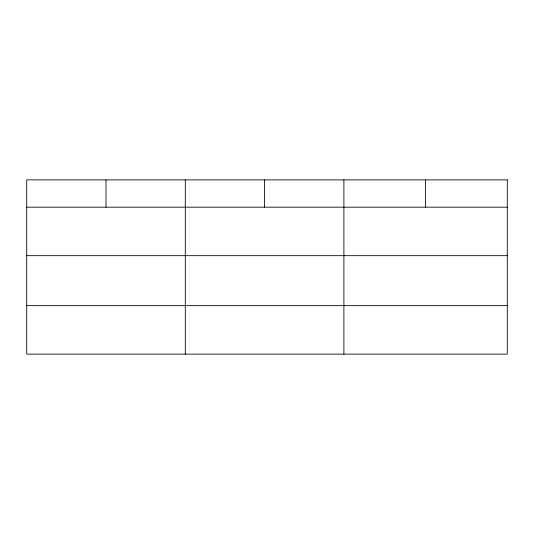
<?xml version="1.0" encoding="UTF-8"?>
<svg xmlns="http://www.w3.org/2000/svg" width="534" height="534" viewBox="0 0 534 534"><rect width="100%" height="100%" fill="white"/><g stroke="black" fill="none" stroke-linecap="round" stroke-linejoin="round"><path stroke-width="0.8" d="M26.7 207.185L507.3 207.185M26.7 255.673L507.3 255.673M26.7 305.635L507.3 305.635M425.598 179.878L425.598 207.185M343.896 179.878L343.896 354.122M264.597 179.878L264.597 207.185M185.298 179.878L185.298 354.122M105.999 179.878L105.999 207.185M507.3 179.878L26.7 179.878L26.7 354.122L507.3 354.122L507.3 179.878"/></g></svg>
